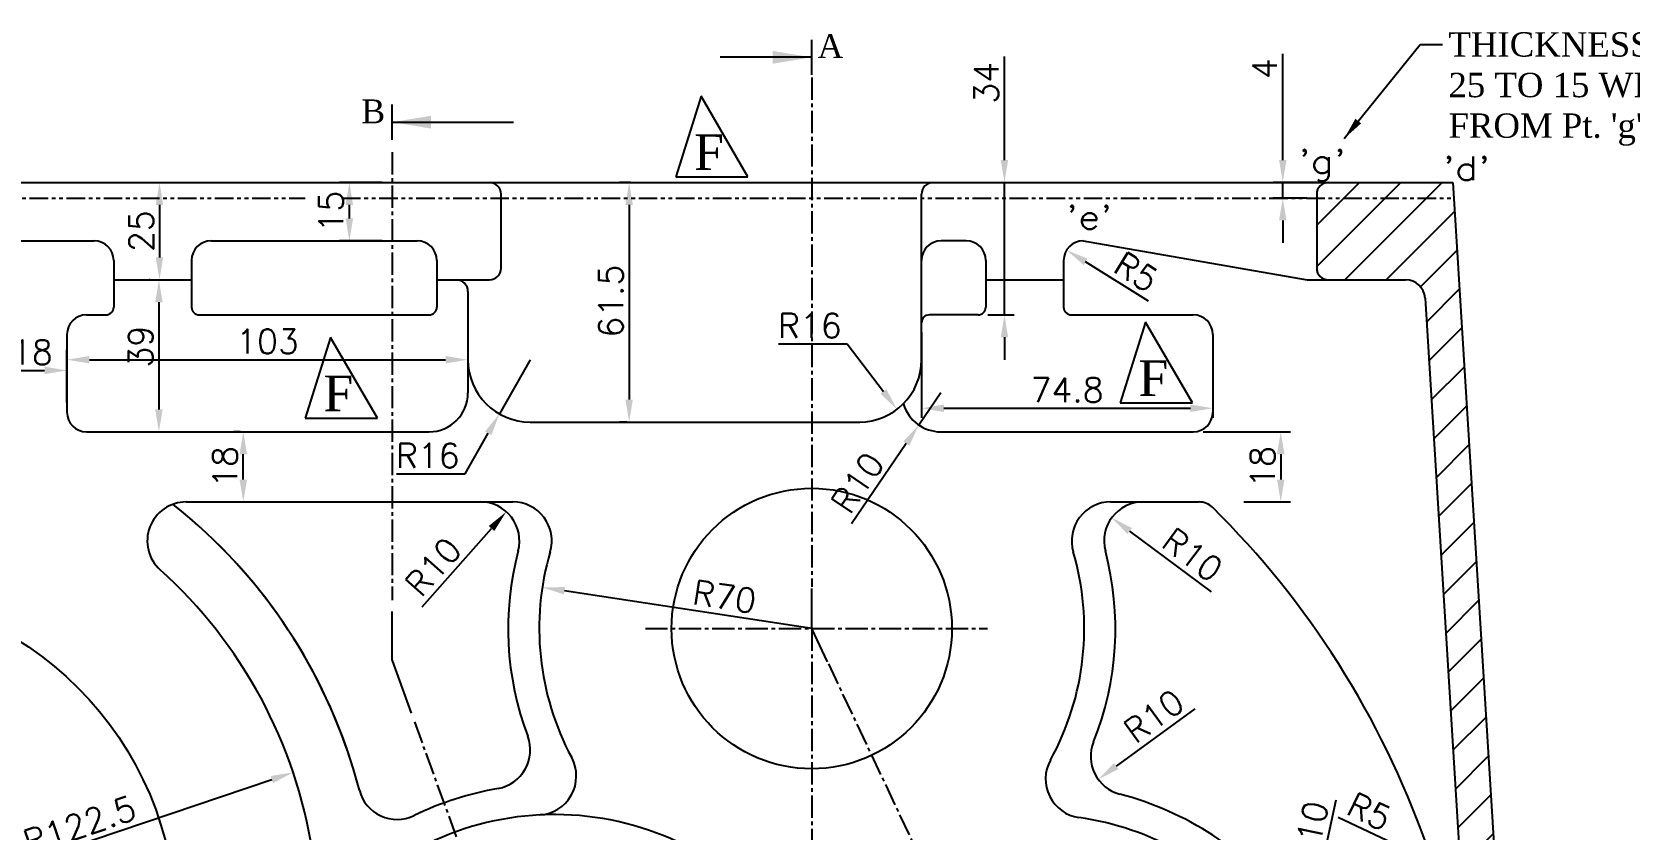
# Model space of a CAD drawing. Header units: millimetres. Extents: x -3508 to 12243, y -3609 to 4092.
# Drawn here: x 7357.6 to 7767.8, y -72.3 to 132.3 of the extents above; entities that cross this region are included whole.
import ezdxf

# ---------------------------------------------------------------- set-up
doc = ezdxf.new("R2010")
doc.units = ezdxf.units.MM
doc.header["$LTSCALE"] = 0.3
doc.header["$PDSIZE"] = -50
doc.linetypes.add('CENTER2', pattern=[28.575, 19.05, -3.175, 3.175, -3.175])
doc.linetypes.add('PHANTOM2', pattern=[31.75, 15.875, -3.175, 3.175, -3.175, 3.175, -3.175])
doc.layers.add('AM_8', color=1, linetype='Continuous', lineweight=25)
doc.layers.add('center', color=1, linetype='CENTER2')
doc.layers.add('CHAIN ...', color=8, linetype='PHANTOM2')
doc.styles.add('ROMANTIC', font='romantic.ttf')
doc.styles.add('rs', font='romans.shx')
doc.styles.get("Standard").update_dxf_attribs({"font": 'romans.shx', "width": 1.2})
doc.dimstyles.new('ISO-25', dxfattribs={"dimscale": 2.5, "dimtxt": 2.5, "dimasz": 2.5, "dimexe": 0.7, "dimexo": 0.625, "dimtad": 1, "dimdec": 3, "dimlfac": -1, "dimzin": 9, "dimdsep": 46, "dimtxsty": 'Standard', "dimcen": 2.5, "dimclrd": 1, "dimclre": 1, "dimclrt": 7, "dimazin": 0, "dimtfac": 0.65, "dimtdec": 3, "dimtmove": 0, "dimatfit": 3, "dimfxl": 0, "dimtolj": 1, "dimarcsym": 0})
doc.dimstyles.new('sarab', dxfattribs={"dimscale": 3, "dimtxt": 2.5, "dimasz": 2.3, "dimexe": 1, "dimexo": 1, "dimtad": 1, "dimdec": 3, "dimdsep": 46, "dimtxsty": 'rs', "dimcen": 0, "dimclrd": 1, "dimclre": 1, "dimclrt": 7, "dimadec": 3, "dimazin": 2, "dimtfac": 1, "dimtdec": 3, "dimtmove": 0, "dimatfit": 3, "dimfxl": 0, "dimarcsym": 0})

# ---------------------------------------------------------------- blocks, each defined once
blk = doc.blocks.new('*D23')
at = {"color": 1, "lineweight": -2, "transparency": 16777216}
for p, q in [((7348.61, 38.79), (7348.61, 47.92)), ((7354.36, 45.42), (7360.86, 45.42)), ((7366.61, 37.18), (7366.61, 47.92))]:
    blk.add_line(p, q, dxfattribs=at)
at = {"color": 1, "transparency": 16777216}
for points in [[(7354.36, 46.38), (7354.36, 44.46), (7348.61, 45.42)], [(7360.86, 46.38), (7360.86, 44.46), (7366.61, 45.42)]]:
    blk.add_solid(points, dxfattribs=at)
at = {"layer": 'Defpoints', "color": 0, "transparency": 16777216}
for p in [(7366.61, 45.42), (7348.61, 36.29), (7366.61, 34.68)]:
    blk.add_point(p, dxfattribs=at)
at = {"color": 7, "transparency": 16777216, "insert": (7357.61, 50.11), "char_height": 6.25, "attachment_point": 5, "style": 'rs'}
blk.add_mtext('18', dxfattribs=at)
blk = doc.blocks.new('*D26')
at = {"color": 1, "lineweight": -2, "transparency": 16777216}
for p, q in [((7366.61, 47.92), (7366.61, 50.68)), ((7372.36, 48.18), (7463.86, 48.18))]:
    blk.add_line(p, q, dxfattribs=at)
at = {"color": 1, "transparency": 16777216}
for points in [[(7372.36, 49.13), (7372.36, 47.22), (7366.61, 48.18)], [(7463.86, 49.13), (7463.86, 47.22), (7469.61, 48.18)]]:
    blk.add_solid(points, dxfattribs=at)
at = {"layer": 'Defpoints', "color": 0, "transparency": 16777216}
for p in [(7366.61, 45.42), (7469.61, 48.18), (7469.61, 48.18)]:
    blk.add_point(p, dxfattribs=at)
at = {"color": 7, "transparency": 16777216, "insert": (7418.11, 52.86), "char_height": 6.25, "attachment_point": 5, "style": 'rs'}
blk.add_mtext('103', dxfattribs=at)
blk = doc.blocks.new('*D27')
at = {"color": 1, "lineweight": -2, "transparency": 16777216}
for p, q in [((7390.37, 87.93), (7390.37, 74.43)), ((7381.11, 68.68), (7392.87, 68.68))]:
    blk.add_line(p, q, dxfattribs=at)
at = {"color": 1, "transparency": 16777216}
for points in [[(7389.41, 87.93), (7391.33, 87.93), (7390.37, 93.68)], [(7389.41, 74.43), (7391.33, 74.43), (7390.37, 68.68)]]:
    blk.add_solid(points, dxfattribs=at)
at = {"layer": 'Defpoints', "color": 0, "transparency": 16777216}
for p in [(7390.37, 93.68), (7378.61, 68.68), (7390.37, 68.68)]:
    blk.add_point(p, dxfattribs=at)
at = {"color": 7, "transparency": 16777216, "insert": (7385.69, 81.18), "char_height": 6.25, "attachment_point": 5, "rotation": 90, "style": 'rs'}
blk.add_mtext('25', dxfattribs=at)
blk = doc.blocks.new('*D28')
at = {"color": 1, "lineweight": -2, "transparency": 16777216}
for p, q in [((7411.15, 29.68), (7409.4, 29.68)), ((7411.9, 17.43), (7411.9, 23.93)), ((7399.74, 11.68), (7414.4, 11.68))]:
    blk.add_line(p, q, dxfattribs=at)
at = {"color": 1, "transparency": 16777216}
for points in [[(7410.94, 23.93), (7412.86, 23.93), (7411.9, 29.68)], [(7410.94, 17.43), (7412.86, 17.43), (7411.9, 11.68)]]:
    blk.add_solid(points, dxfattribs=at)
at = {"layer": 'Defpoints', "color": 0, "transparency": 16777216}
for p in [(7411.9, 29.68), (7413.65, 29.68), (7397.24, 11.68)]:
    blk.add_point(p, dxfattribs=at)
at = {"color": 7, "transparency": 16777216, "insert": (7407.21, 20.68), "char_height": 6.25, "attachment_point": 5, "rotation": 90, "style": 'rs'}
blk.add_mtext('18', dxfattribs=at)
blk = doc.blocks.new('*D29')
at = {"color": 1, "lineweight": -2, "transparency": 16777216}
for p, q in [((7607.41, 99.43), (7607.41, 126.01)), ((7607.41, 59.68), (7607.41, 93.68)), ((7603.11, 59.68), (7609.91, 59.68)), ((7607.41, 53.93), (7607.41, 48.18))]:
    blk.add_line(p, q, dxfattribs=at)
at = {"color": 1, "transparency": 16777216}
for points in [[(7606.45, 99.43), (7608.36, 99.43), (7607.41, 93.68)], [(7606.45, 53.93), (7608.36, 53.93), (7607.41, 59.68)]]:
    blk.add_solid(points, dxfattribs=at)
at = {"layer": 'Defpoints', "color": 0, "transparency": 16777216}
for p in [(7607.41, 93.68), (7607.41, 93.68), (7600.61, 59.68)]:
    blk.add_point(p, dxfattribs=at)
at = {"color": 7, "transparency": 16777216, "insert": (7602.72, 119.24), "char_height": 6.25, "attachment_point": 5, "rotation": 90, "style": 'rs'}
blk.add_mtext('34', dxfattribs=at)
blk = doc.blocks.new('*D30')
at = {"color": 1, "lineweight": -2, "transparency": 16777216}
for p, q in [((7511.41, 93.68), (7508.51, 93.68)), ((7511.01, 87.93), (7511.01, 37.93)), ((7510.45, 32.18), (7508.51, 32.18))]:
    blk.add_line(p, q, dxfattribs=at)
at = {"color": 1, "transparency": 16777216}
for points in [[(7510.05, 87.93), (7511.96, 87.93), (7511.01, 93.68)], [(7510.05, 37.93), (7511.96, 37.93), (7511.01, 32.18)]]:
    blk.add_solid(points, dxfattribs=at)
at = {"layer": 'Defpoints', "color": 0, "transparency": 16777216}
for p in [(7513.91, 93.68), (7511.01, 32.18), (7512.95, 32.18)]:
    blk.add_point(p, dxfattribs=at)
at = {"color": 7, "transparency": 16777216, "insert": (7506.32, 63.21), "char_height": 6.25, "attachment_point": 5, "rotation": 90, "style": 'rs'}
blk.add_mtext('61.5', dxfattribs=at)
blk = doc.blocks.new('*D31')
at = {"color": 1, "lineweight": -2, "transparency": 16777216}
for p, q in [((7678.9, 99.43), (7678.9, 126.67)), ((7688.11, 93.68), (7676.4, 93.68)), ((7678.9, 89.68), (7678.9, 93.68)), ((7685.11, 89.68), (7676.4, 89.68)), ((7678.9, 83.93), (7678.9, 78.18))]:
    blk.add_line(p, q, dxfattribs=at)
at = {"color": 1, "transparency": 16777216}
for points in [[(7677.94, 99.43), (7679.85, 99.43), (7678.9, 93.68)], [(7677.94, 83.93), (7679.85, 83.93), (7678.9, 89.68)]]:
    blk.add_solid(points, dxfattribs=at)
at = {"layer": 'Defpoints', "color": 0, "transparency": 16777216}
for p in [(7678.9, 93.68), (7690.61, 93.68), (7687.61, 89.68)]:
    blk.add_point(p, dxfattribs=at)
at = {"color": 7, "transparency": 16777216, "insert": (7674.21, 122.87), "char_height": 6.25, "attachment_point": 5, "rotation": 90, "style": 'rs'}
blk.add_mtext('4', dxfattribs=at)
blk = doc.blocks.new('*D34')
at = {"color": 1, "lineweight": -2, "transparency": 16777216}
for p, q in [((7586.11, 55.18), (7586.11, 33.22)), ((7660.91, 52.18), (7660.91, 33.22)), ((7591.86, 35.72), (7655.16, 35.72))]:
    blk.add_line(p, q, dxfattribs=at)
at = {"color": 1, "transparency": 16777216}
for points in [[(7591.86, 36.68), (7591.86, 34.76), (7586.11, 35.72)], [(7655.16, 36.68), (7655.16, 34.76), (7660.91, 35.72)]]:
    blk.add_solid(points, dxfattribs=at)
at = {"layer": 'Defpoints', "color": 0, "transparency": 16777216}
for p in [(7586.11, 57.68), (7660.91, 54.68), (7660.91, 35.72)]:
    blk.add_point(p, dxfattribs=at)
at = {"color": 7, "transparency": 16777216, "insert": (7623.51, 40.41), "char_height": 6.25, "attachment_point": 5, "style": 'rs'}
blk.add_mtext('74.8', dxfattribs=at)
blk = doc.blocks.new('*D35')
at = {"color": 1, "lineweight": -2, "transparency": 16777216}
blk.add_line((7557.91, -20.82), (7494.4, -11.12), dxfattribs=at)
at = {"color": 1, "transparency": 16777216}
blk.add_solid([(7494.54, -10.18), (7494.26, -12.07), (7488.72, -10.26)], dxfattribs=at)
at = {"layer": 'Defpoints', "color": 0, "transparency": 16777216}
for p in [(7488.72, -10.26), (7557.91, -20.82)]:
    blk.add_point(p, dxfattribs=at)
at = {"color": 7, "transparency": 16777216, "insert": (7535.5, -12.66), "char_height": 6.25, "attachment_point": 5, "rotation": 351.3175, "style": 'rs'}
blk.add_mtext('R70', dxfattribs=at)
blk = doc.blocks.new('*D39')
at = {"color": 1, "lineweight": -2, "transparency": 16777216}
blk.add_line((7308.61, -96.82), (7419.26, -59.57), dxfattribs=at)
at = {"color": 1, "transparency": 16777216}
blk.add_solid([(7418.95, -58.66), (7419.57, -60.48), (7424.71, -57.73)], dxfattribs=at)
at = {"layer": 'Defpoints', "color": 0, "transparency": 16777216}
for p in [(7424.71, -57.73), (7308.61, -96.82)]:
    blk.add_point(p, dxfattribs=at)
at = {"color": 7, "transparency": 16777216, "insert": (7369.88, -71.25), "char_height": 6.25, "attachment_point": 5, "rotation": 18.6092, "style": 'rs'}
blk.add_mtext('R122.5', dxfattribs=at)
blk = doc.blocks.new('*D42')
at = {"color": 1, "lineweight": -2, "transparency": 16777216}
for p, q in [((7658.41, 29.68), (7680.88, 29.68)), ((7678.38, 23.93), (7678.38, 17.43)), ((7668.92, 11.68), (7680.88, 11.68))]:
    blk.add_line(p, q, dxfattribs=at)
at = {"color": 1, "transparency": 16777216}
for points in [[(7677.42, 23.93), (7679.33, 23.93), (7678.38, 29.68)], [(7677.42, 17.43), (7679.33, 17.43), (7678.38, 11.68)]]:
    blk.add_solid(points, dxfattribs=at)
at = {"layer": 'Defpoints', "color": 0, "transparency": 16777216}
for p in [(7655.91, 29.68), (7666.42, 11.68), (7678.38, 11.68)]:
    blk.add_point(p, dxfattribs=at)
at = {"color": 7, "transparency": 16777216, "insert": (7673.69, 20.68), "char_height": 6.25, "attachment_point": 5, "rotation": 90, "style": 'rs'}
blk.add_mtext('18', dxfattribs=at)
blk = doc.blocks.new('*D219')
at = {"color": 1, "lineweight": -2, "transparency": 16777216}
for p, q in [((7387.87, 68.68), (7387.73, 68.68)), ((7390.23, 62.93), (7390.23, 35.43)), ((7374.11, 29.68), (7392.73, 29.68))]:
    blk.add_line(p, q, dxfattribs=at)
at = {"color": 1, "transparency": 16777216}
for points in [[(7389.27, 62.93), (7391.19, 62.93), (7390.23, 68.68)], [(7389.27, 35.43), (7391.19, 35.43), (7390.23, 29.68)]]:
    blk.add_solid(points, dxfattribs=at)
at = {"layer": 'Defpoints', "color": 0, "transparency": 16777216}
for p in [(7390.37, 68.68), (7371.61, 29.68), (7390.23, 29.68)]:
    blk.add_point(p, dxfattribs=at)
at = {"color": 7, "transparency": 16777216, "insert": (7385.54, 51.54), "char_height": 6.25, "attachment_point": 5, "rotation": 90, "style": 'rs'}
blk.add_mtext('39', dxfattribs=at)
blk = doc.blocks.new('*D220')
at = {"color": 1, "lineweight": -2, "transparency": 16777216}
for p, q in [((7447.6, 93.68), (7436.65, 93.68)), ((7439.15, 84.43), (7439.15, 87.93)), ((7447.6, 78.68), (7436.65, 78.68))]:
    blk.add_line(p, q, dxfattribs=at)
at = {"color": 1, "transparency": 16777216}
for points in [[(7438.19, 87.93), (7440.1, 87.93), (7439.15, 93.68)], [(7438.19, 84.43), (7440.1, 84.43), (7439.15, 78.68)]]:
    blk.add_solid(points, dxfattribs=at)
at = {"layer": 'Defpoints', "color": 0, "transparency": 16777216}
for p in [(7439.15, 93.68), (7450.1, 93.68), (7450.1, 78.68)]:
    blk.add_point(p, dxfattribs=at)
at = {"color": 7, "transparency": 16777216, "insert": (7434.46, 86.18), "char_height": 6.25, "attachment_point": 5, "rotation": 90, "style": 'rs'}
blk.add_mtext('15', dxfattribs=at)
blk = doc.blocks.new('*D222')
at = {"color": 1, "lineweight": -2, "transparency": 16777216}
blk.add_line((7644.37, 63.23), (7628.25, 73.28), dxfattribs=at)
at = {"color": 1, "transparency": 16777216}
blk.add_solid([(7628.76, 74.09), (7627.74, 72.47), (7623.37, 76.32)], dxfattribs=at)
at = {"layer": 'Defpoints', "color": 0, "transparency": 16777216}
for p in [(7623.37, 76.32), (7627.61, 73.68)]:
    blk.add_point(p, dxfattribs=at)
at = {"color": 7, "transparency": 16777216, "insert": (7641.23, 70.71), "char_height": 6.25, "attachment_point": 5, "rotation": 328.0472, "style": 'rs'}
blk.add_mtext('R5', dxfattribs=at)
blk = doc.blocks.new('*D223')
at = {"color": 1, "lineweight": -2, "transparency": 16777216}
blk.add_line((7660.62, -11.41), (7639.58, 4.21), dxfattribs=at)
at = {"color": 1, "transparency": 16777216}
blk.add_solid([(7640.15, 4.98), (7639, 3.44), (7634.96, 7.63)], dxfattribs=at)
at = {"layer": 'Defpoints', "color": 0, "transparency": 16777216}
for p in [(7634.96, 7.63), (7642.99, 1.68)]:
    blk.add_point(p, dxfattribs=at)
at = {"color": 7, "transparency": 16777216, "insert": (7655.71, -1.92), "char_height": 6.25, "attachment_point": 5, "rotation": 323.428, "style": 'rs'}
blk.add_mtext('R10', dxfattribs=at)
blk = doc.blocks.new('*D224')
at = {"color": 1, "lineweight": -2, "transparency": 16777216}
blk.add_line((7656.29, -41.46), (7636.13, -56.15), dxfattribs=at)
at = {"color": 1, "transparency": 16777216}
blk.add_solid([(7635.56, -55.37), (7636.69, -56.92), (7631.48, -59.53)], dxfattribs=at)
at = {"layer": 'Defpoints', "color": 0, "transparency": 16777216}
for p in [(7639.56, -53.64), (7631.48, -59.53)]:
    blk.add_point(p, dxfattribs=at)
at = {"color": 7, "transparency": 16777216, "insert": (7645.78, -43.32), "char_height": 6.25, "attachment_point": 5, "rotation": 36.0624, "style": 'rs'}
blk.add_mtext('R10', dxfattribs=at)
blk = doc.blocks.new('*D225')
at = {"color": 1, "lineweight": -2, "transparency": 16777216}
blk.add_line((7692.54, -64.85), (7687.27, -89.24), dxfattribs=at)
at = {"color": 1, "transparency": 16777216}
blk.add_solid([(7686.33, -89.04), (7688.21, -89.44), (7686.06, -94.86)], dxfattribs=at)
at = {"layer": 'Defpoints', "color": 0, "transparency": 16777216}
for p in [(7688.17, -85.08), (7686.06, -94.86)]:
    blk.add_point(p, dxfattribs=at)
at = {"color": 7, "transparency": 16777216, "insert": (7685.93, -73.25), "char_height": 6.25, "attachment_point": 5, "rotation": 77.8115, "style": 'rs'}
blk.add_mtext('R10', dxfattribs=at)
blk = doc.blocks.new('*D226')
at = {"color": 1, "lineweight": -2, "transparency": 16777216}
blk.add_line((7693.14, -69.21), (7710.3, -77.37), dxfattribs=at)
at = {"color": 1, "transparency": 16777216}
blk.add_solid([(7710.71, -76.5), (7709.89, -78.23), (7715.49, -79.84)], dxfattribs=at)
at = {"layer": 'Defpoints', "color": 0, "transparency": 16777216}
for p in [(7710.98, -77.69), (7715.49, -79.84)]:
    blk.add_point(p, dxfattribs=at)
at = {"color": 7, "transparency": 16777216, "insert": (7701.14, -67.82), "char_height": 6.25, "attachment_point": 5, "rotation": 334.5711, "style": 'rs'}
blk.add_mtext('R5', dxfattribs=at)
blk = doc.blocks.new('*D227')
at = {"color": 1, "lineweight": -2, "transparency": 16777216}
for p, q in [((7591.05, 39.68), (7585.42, 31.41)), ((7582.19, 26.65), (7568.16, 6.02))]:
    blk.add_line(p, q, dxfattribs=at)
at = {"color": 1, "transparency": 16777216}
blk.add_solid([(7581.4, 27.19), (7582.98, 26.11), (7585.42, 31.41)], dxfattribs=at)
at = {"layer": 'Defpoints', "color": 0, "transparency": 16777216}
for p in [(7591.05, 39.68), (7585.42, 31.41)]:
    blk.add_point(p, dxfattribs=at)
at = {"color": 7, "transparency": 16777216, "insert": (7569.68, 16.6), "char_height": 6.25, "attachment_point": 5, "rotation": 55.7832, "style": 'rs'}
blk.add_mtext('R10', dxfattribs=at)
blk = doc.blocks.new('*D228')
at = {"color": 1, "lineweight": -2, "transparency": 16777216}
blk.add_line((7457.83, -15.27), (7475.66, 4.86), dxfattribs=at)
at = {"color": 1, "transparency": 16777216}
blk.add_solid([(7474.94, 5.49), (7476.37, 4.22), (7479.47, 9.16)], dxfattribs=at)
at = {"layer": 'Defpoints', "color": 0, "transparency": 16777216}
for p in [(7479.47, 9.16), (7472.84, 1.68)]:
    blk.add_point(p, dxfattribs=at)
at = {"color": 7, "transparency": 16777216, "insert": (7460.68, -4.98), "char_height": 6.25, "attachment_point": 5, "rotation": 48.4774, "style": 'rs'}
blk.add_mtext('R10', dxfattribs=at)
blk = doc.blocks.new('*D369')
at = {"color": 1, "lineweight": -2, "transparency": 16777216}
for p, q in [((7485.61, 48.18), (7477.68, 34.28)), ((7468.88, 18.87), (7474.83, 29.29)), ((7451.25, 18.87), (7468.88, 18.87))]:
    blk.add_line(p, q, dxfattribs=at)
at = {"color": 1, "transparency": 16777216}
blk.add_solid([(7474, 29.76), (7475.66, 28.81), (7477.68, 34.28)], dxfattribs=at)
at = {"layer": 'Defpoints', "color": 0, "transparency": 16777216}
for p in [(7485.61, 48.18), (7477.68, 34.28)]:
    blk.add_point(p, dxfattribs=at)
at = {"color": 7, "transparency": 16777216, "insert": (7459.28, 23.55), "char_height": 6.25, "attachment_point": 5, "style": 'rs'}
blk.add_mtext('R16', dxfattribs=at)
blk = doc.blocks.new('_DatumFilled')
at = {"color": 0, "linetype": 'ByBlock'}
blk.add_solid([(0, 0.577), (-1, 0), (0, -0.577)], dxfattribs=at)
blk = doc.blocks.new('*D370')
at = {"color": 1, "lineweight": -2, "transparency": 16777216}
for p, q in [((7549.39, 52.23), (7567.03, 52.23)), ((7567.03, 52.23), (7576.32, 40.02))]:
    blk.add_line(p, q, dxfattribs=at)
at = {"color": 1, "transparency": 16777216}
blk.add_solid([(7577.08, 40.6), (7575.56, 39.44), (7579.8, 35.44)], dxfattribs=at)
at = {"layer": 'Defpoints', "color": 0, "transparency": 16777216}
for p in [(7570.11, 48.18), (7579.8, 35.44)]:
    blk.add_point(p, dxfattribs=at)
at = {"color": 7, "transparency": 16777216, "insert": (7557.43, 56.92), "char_height": 6.25, "attachment_point": 5, "style": 'rs'}
blk.add_mtext('R16', dxfattribs=at)
blk = doc.blocks.new('A$C26290153')
for p, q in [((0, 0), (-6.5, -20.69)), ((12.04, -20.69), (0, 0)), ((-6.5, -20.69), (12.04, -20.69))]:
    blk.add_line(p, q)
at = {"style": 'ROMANTIC'}
blk.add_text('F', height=9.15, dxfattribs=at).set_placement((-1.84, -18.94))

msp = doc.modelspace()

# ---------------------------------------------------------------- hatches: boundary and pattern name
at = {"layer": 'AM_8'}
h = msp.add_hatch(dxfattribs=at)
h.set_pattern_fill('_U', color=256, scale=7.5, angle=45, style=0, pattern_type=0)
h.set_pattern_definition([(45, (0, 0), (-5.303301, 5.303301), [])])
h.paths.add_polyline_path([(7186.2827, -248.6793, -0.22474598), (7188.1135, -252.5466), (7188.1135, -272.3235, 0.41421356), (7193.1135, -277.3235), (7218.6135, -277.3235), (7218.6135, -269.812, -0.04964092)], flags=17)
h.paths.add_polyline_path([(7218.6135, -269.812), (7218.6135, -277.3235), (7234.8249, -277.3235, -0.02291862)], flags=17)
h.paths.add_polyline_path([(7308.6135, -291.8235, -0.02572973), (7288.5841, -290.7922, -0.36879275), (7291.1135, -293.755), (7291.1135, -296.8235, 0.41421356), (7294.1135, -299.8235), (7308.6135, -299.8235)])
h.paths.add_polyline_path([(7326.1135, -293.7485, -0.27450317), (7327.6774, -291.1146), (7318.3377, -291.5809, -0.01247274), (7308.6135, -291.8235), (7308.6135, -299.8235), (7323.1135, -299.8235, 0.41421356), (7326.1135, -296.8235)])
h.paths.add_polyline_path([(7192.1135, 93.6765), (7157.6135, 93.6765), (7156.9785, 89.6765), (7195.1135, 89.6765), (7195.1135, 90.6765, 0.41421356)])
h.paths.add_polyline_path([(7140.5412, -176.496, -0.11111958), (7138.6135, -167.9291), (7138.6135, -96.8235), (7129.6135, -96.8235), (7129.6135, -167.9291, 0.11111959), (7132.4087, -180.3512, 0.28975725), (7308.6135, -291.8235), (7308.6135, -282.8235, -0.28975726)])
h.paths.add_polyline_path([(7140.7159, -70.1702), (7161.4189, 60.2443, -0.36881883), (7171.2952, 68.6765), (7192.1135, 68.6765), (7193.3468, 68.9417, 0.29491517), (7195.1135, 71.6765), (7195.1135, 89.6765), (7156.9785, 89.6765), (7131.8272, -68.7591, 0.03937884), (7129.6135, -96.8235), (7138.6135, -96.8235, -0.03937884)])
h.paths.add_polyline_path([(7722.6135, 93.6765), (7690.6135, 93.6765, 0.41421356), (7687.6135, 90.6765), (7687.6135, 89.6765), (7722.8609, 89.6765)])
h.paths.add_polyline_path([(7737.6135, -162.3798), (7737.6135, -152.5735, 0.01544673), (7737.3807, -145.0409), (7737.29, -143.5735), (7728.6135, -143.5735), (7728.6135, -201.1722, 0.08215488)])
h.paths.add_polyline_path([(7734.398, -96.8235), (7725.3808, -96.8235), (7727.0504, -123.8143, -0.01979954), (7728.6135, -141.876), (7728.6135, -143.5735), (7737.29, -143.5735)])
h.paths.add_polyline_path([(7722.8609, 89.6765), (7687.6135, 89.6765), (7687.6135, 71.6765, 0.41421356), (7690.6135, 68.6765), (7710.4426, 68.6765, -0.39623164), (7715.433, 63.9852), (7725.3808, -96.8235), (7734.398, -96.8235)])
h.paths.add_polyline_path([(7615.8635, -267.7143), (7491.8635, -273.9056), (7491.8635, -282.9168), (7615.8635, -276.7255)])
h.paths.add_polyline_path([(7667.4305, -265.1396), (7615.8635, -267.7143), (7615.8635, -276.7255), (7621.9474, -276.4218, 0.09692988)])
h.paths.add_polyline_path([(7713.8602, -271.8326, 0.39967594), (7737.6135, -246.8637), (7737.6135, -162.3798, -0.08215488), (7728.6135, -201.1722), (7728.6135, -246.8637, -0.39967594), (7713.4114, -262.8438), (7667.4305, -265.1396, -0.09692988), (7621.9474, -276.4218)])
edge = h.paths.add_edge_path()
edge.add_line((7491.8635, -282.9168), (7318.3377, -291.5809))
edge.add_arc((7308.6135, -96.8235), 195, 270.000001, 272.858395, ccw=False)
edge.add_line((7308.6135, -291.8235), (7308.6135, -282.8235))
edge.add_arc((7308.6135, -96.8235), 186, 270.000001, 272.858395)
edge.add_line((7317.8889, -282.5921), (7491.8635, -273.9056))
edge.add_line((7491.8635, -273.9056), (7491.8635, -282.9168))
h.paths.add_polyline_path([(7185.238, 74.5544), (7185.238, 87.7985), (7175.863, 87.7985), (7175.863, 74.5544)], flags=24)

# ---------------------------------------------------------------- linework, layer by layer
at = {"color": 60}
for p, q in [((7557.9135, 121.2838), (7557.9135, 130.3007)), ((7450.0973, 104.6493), (7450.0973, 113.6662)), ((7557.9135, -20.8235), (7557.9135, -10.5232)), ((7450.0973, -29.0264), (7450.0973, -16.4411)), ((7561.9468, -29.3669), (7557.9135, -20.8235)), ((7450.0973, -29.0264), (7455.0409, -42.5846))]:
    msp.add_line(p, q, dxfattribs=at)
for p, q in [((7529.4924, 115.8174), (7522.996, 95.1235)), ((7541.5278, 95.1235), (7529.4924, 115.8174)), ((7522.996, 95.1235), (7541.5278, 95.1235)), ((7157.6135, 93.6765), (7722.6135, 93.6765)), ((7478.1135, 71.6765), (7478.1135, 90.6765)), ((7586.1135, 48.1765), (7586.1135, 90.6765)), ((7687.6135, 90.6765), (7687.6135, 71.6765)), ((7722.6135, 93.6765), (7737.6135, -148.8036)), ((7303.6135, 78.6765), (7373.6135, 78.6765)), ((7403.6135, 78.6765), (7456.6135, 78.6765)), ((7597.6135, 78.6765), (7591.1135, 78.6765)), ((7627.6135, 78.6765), (7685.1929, 68.6765)), ((7378.6135, 73.6765), (7378.6135, 61.6765)), ((7398.6135, 73.6765), (7398.6135, 61.6765)), ((7461.6135, 73.6765), (7461.6135, 61.6765)), ((7602.6135, 73.6765), (7602.6135, 61.6765)), ((7622.6135, 73.6765), (7622.6135, 61.6765)), ((7378.6135, 68.6765), (7398.6135, 68.6765)), ((7461.6135, 68.6765), (7475.1135, 68.6765)), ((7469.6135, 65.6765), (7469.6135, 39.6765)), ((7602.6135, 68.6765), (7622.6135, 68.6765)), ((7685.1929, 68.6765), (7710.4426, 68.6765)), ((7715.433, 63.9852), (7727.0504, -123.8143)), ((7371.6135, 59.6765), (7376.6135, 59.6765)), ((7400.6135, 59.6765), (7459.6135, 59.6765)), ((7600.6135, 59.6765), (7588.1135, 59.6765)), ((7624.6135, 59.6765), (7655.9135, 59.6765)), ((7366.6135, 54.6765), (7366.6135, 34.6765)), ((7660.9135, 54.6765), (7660.9135, 34.6765)), ((7371.6135, 29.6765), (7459.6135, 29.6765)), ((7485.6135, 32.1765), (7570.2854, 32.1765)), ((7591.0478, 29.6765), (7655.9135, 29.6765)), ((7397.2363, 11.6765), (7481.1427, 11.6765)), ((7634.6843, 11.6765), (7657.3927, 11.6765))]:
    msp.add_line(p, q)
for centre, radius in [((7557.9135, -20.8235), 36), ((7308.6135, -96.8235), 86)]:
    msp.add_circle(centre, radius)
for centre, radius, start, end in [((7475.1135, 90.6765), 3, 0, 90), ((7589.1135, 90.6765), 3, 90, 180), ((7690.6135, 90.6765), 3, 90, 180), ((7373.6135, 73.6765), 5, 0, 90), ((7403.6135, 73.6765), 5, 90, 180), ((7456.6135, 73.6765), 5, 0, 90), ((7591.1135, 73.6765), 5, 90, 180), ((7597.6135, 73.6765), 5, 0, 90), ((7627.6135, 73.6765), 5, 90, 180), ((7475.1135, 71.6765), 3, 270, 0), ((7690.6135, 71.6765), 3, 180, 270), ((7466.6135, 65.6765), 3, 0, 90), ((7710.4426, 63.6765), 5, 3.539849, 90), ((7376.6135, 61.6765), 2, 270, 0), ((7400.6135, 61.6765), 2, 180, 270), ((7459.6135, 61.6765), 2, 270, 0), ((7600.6135, 61.6765), 2, 270, 0), ((7624.6135, 61.6765), 2, 180, 270), ((7371.6135, 54.6765), 5, 90, 180), ((7588.1135, 57.6765), 2, 90, 180), ((7655.9135, 54.6765), 5, 0, 90), ((7485.6135, 48.1765), 16, 180, 270), ((7570.1135, 48.1765), 16, 270, 0), ((7459.6135, 39.6765), 10, 270, 0), ((7371.6135, 34.6765), 5, 180, 270), ((7591.0478, 39.6765), 10, 197.014739, 270), ((7655.9135, 34.6765), 5, 270, 0), ((7397.2363, 1.6765), 10, 90, 228.021531), ((7308.6135, -96.8235), 137.5, 14.522203, 51.698318), ((7472.8385, 1.6765), 10, 345.18601, 90), ((7481.1427, 1.6765), 10, 343.665177, 90), ((7634.6843, 1.6765), 10, 90, 196.334823), ((7642.9885, 1.6765), 10, 90, 194.81399), ((7657.3927, 6.6765), 5, 45.311244, 90), ((7499.8635, -152.5735), 229, 19.529911, 45.311244), ((7308.6135, -96.8235), 137.5, 14.522203, 48.021531), ((7557.9135, -20.8235), 78, 165.18601, 200.751074), ((7557.9135, -20.8235), 70, 163.665177, 208.249597), ((7557.9135, -20.8235), 70, 331.136972, 16.334823), ((7557.9135, -20.8235), 78, 338.101586, 14.81399), ((7308.6135, -96.8235), 122.5, 8.791049, 48.021531), ((7475.6222, -52.0027), 10, 280.05758, 20.751074), ((7639.564, -53.6442), 10, 158.101586, 255.235649), ((7487.442, -58.6886), 10, 272.981755, 28.249597), ((7627.9756, -59.4409), 10, 151.136972, 261.807734), ((7451.401, -59.8372), 10, 194.522203, 295.790455), ((7491.8635, -143.5735), 83, 100.05758, 115.790455), ((7615.8635, -143.5735), 83, 38.969808, 75.235649), ((7491.8635, -143.5735), 75, 29.926435, 127.978915), ((7615.8635, -143.5735), 75, 39.822022, 81.807734)]:
    msp.add_arc(centre, radius, start, end)
at = {"layer": 'center'}
for p, q in [((7557.9135, 120.5926), (7557.9135, -10.1566)), ((7450.0973, 101.4314), (7450.0973, -13.5203)), ((7515.1871, -20.8235), (7603.0287, -20.8235)), ((7557.9135, -20.8235), (7557.9135, -80.4322)), ((7562.192, -29.8862), (7611.7992, -134.9645)), ((7455.8462, -44.7932), (7487.608, -131.9026))]:
    msp.add_line(p, q, dxfattribs=at)
at = {"layer": 'CHAIN ...'}
for p, q in [((7156.9785, 89.6765), (7427.7679, 89.6765)), ((7437.2708, 89.6765), (7722.8761, 89.6765))]:
    msp.add_line(p, q, dxfattribs=at)

# ---------------------------------------------------------------- block references
for p in [(7643.6485, 57.8028), (7434.3078, 53.9054)]:
    msp.add_blockref('A$C26290153', p)

# ---------------------------------------------------------------- texts
at = {"style": 'ROMANTIC'}
for s, height, p in [('A', 6.1, (7559.3913, 125.6371)), ('B', 6.1, (7442.1989, 108.8834)), ('F', 9.15, (7527.6564, 96.874))]:
    msp.add_text(s, height=height, dxfattribs=at).set_placement(p)
at = {"width": 1.2}
for s, p in [("'g'", (7682.8967, 96.0654)), ("'d'", (7719.9719, 94.2407)), ("'e'", (7623.1989, 81.7046))]:
    msp.add_text(s, height=6.1, dxfattribs=at).set_placement(p)
at = {"color": 7, "insert": (7721.4625, 132.2337), "char_height": 6.25, "attachment_point": 1, "style": 'ROMANTIC'}
msp.add_mtext("THICKNESS CHANGES FROM\\P25 TO 15 WITH CHAMFER\\PFROM Pt. 'g' to 'e'", dxfattribs=at)

# ---------------------------------------------------------------- dimensions: what is measured, and where the dimension line sits
for base, p1, p2, picture, middle in [((7607.4062, 93.6765), (7600.6135, 59.6765), (7607.4062, 93.6765), '*D29', (7607.4062, 119.239)), ((7678.8955, 93.6765), (7687.6135, 89.6765), (7690.6135, 93.6765), '*D31', (7678.8955, 122.8729)), ((7511.0063, 32.1765), (7513.915, 93.6765), (7512.9454, 32.1765), '*D30', (7511.0063, 63.214)), ((7390.2299, 29.6765), (7390.3732, 68.6765), (7371.6135, 29.6765), '*D219', (7390.2299, 51.5389))]:
    dim = msp.add_linear_dim(base=base, p1=p1, p2=p2, angle=90, dimstyle='sarab', override={"dimscale": 2.5, "dimdec": 2, "dimadec": 2, "dimtdec": 2, "dimatfit": 0})
    dim.commit()
    dim.dimension.update_dxf_attribs({"geometry": picture, "text_midpoint": middle, "dimtype": 160})
for base, p1, p2, picture, middle in [((7390.3732, 68.6765), (7390.3732, 93.6765), (7378.6135, 68.6765), '*D27', (7385.6857, 81.1765)), ((7439.1458, 93.6765), (7450.0973, 78.6765), (7450.0973, 93.6765), '*D220', (7434.4583, 86.1765)), ((7411.8985, 29.6765), (7397.2363, 11.6765), (7413.6485, 29.6765), '*D28', (7407.211, 20.6765)), ((7678.3757, 11.6765), (7655.9135, 29.6765), (7666.4219, 11.6765), '*D42', (7673.6882, 20.6765))]:
    dim = msp.add_linear_dim(base=base, p1=p1, p2=p2, angle=90, dimstyle='sarab', override={"dimscale": 2.5, "dimdec": 2, "dimadec": 2, "dimtdec": 2, "dimatfit": 0})
    dim.commit()
    dim.dimension.update_dxf_attribs({"geometry": picture, "text_midpoint": middle})
for center, mpoint, override, picture, middle in [((7627.6135, 73.6765), (7623.3711, 76.3226), {"dimscale": 2.5, "dimdec": 2, "dimadec": 2, "dimtdec": 2, "dimtmove": 1, "dimatfit": 0}, '*D222', (7638.7473, 66.732)), ((7570.1135, 48.1765), (7579.8008, 35.4424), {"dimscale": 2.5, "dimtoh": 1, "dimdec": 2, "dimcen": 2.5, "dimadec": 1, "dimtdec": 2, "dimldrblk": 'DatumFilled'}, '*D370', (7557.4285, 52.234)), ((7591.0478, 39.6765), (7585.4245, 31.4073), {"dimscale": 2.5, "dimdec": 2, "dimadec": 2, "dimtdec": 2, "dimatfit": 0}, '*D227', (7573.5604, 13.9608)), ((7472.8385, 1.6765), (7479.4677, 9.1634), {"dimscale": 2.5, "dimdec": 2, "dimadec": 2, "dimtdec": 2, "dimtmove": 1, "dimatfit": 0}, '*D228', (7464.194, -8.0866)), ((7642.9885, 1.6765), (7634.9574, 7.6348), {"dimscale": 2.5, "dimdec": 2, "dimadec": 2, "dimtdec": 2, "dimtmove": 1, "dimatfit": 0}, '*D223', (7652.9157, -5.6886)), ((7557.9135, -20.8235), (7488.7157, -10.2564), {"dimscale": 2.5, "dimdec": 2, "dimadec": 2, "dimtdec": 2, "dimatfit": 0}, '*D35', (7534.7932, -17.2929)), ((7639.564, -53.6442), (7631.4802, -59.5309), {"dimscale": 2.5, "dimdec": 2, "dimadec": 2, "dimtdec": 2, "dimtmove": 1, "dimatfit": 0}, '*D224', (7648.5355, -47.1111)), ((7308.6135, -96.8235), (7424.7088, -57.7323), {"dimscale": 2.5, "dimdec": 2, "dimadec": 2, "dimtdec": 2, "dimatfit": 0}, '*D39', (7371.3749, -75.6907)), ((7688.1689, -85.0848), (7686.0576, -94.8594), {"dimscale": 2.5, "dimdec": 2, "dimadec": 2, "dimtdec": 2, "dimtmove": 1, "dimatfit": 0}, '*D225', (7690.512, -74.2368)), ((7710.9761, -77.6906), (7715.4917, -79.8375), {"dimscale": 2.5, "dimdec": 2, "dimadec": 2, "dimtdec": 2, "dimtmove": 1, "dimatfit": 0}, '*D226', (7699.1254, -72.0561))]:
    dim = msp.add_radius_dim(center=center, mpoint=mpoint, dimstyle='sarab', override=override)
    dim.commit()
    dim.dimension.update_dxf_attribs({"geometry": picture, "text_midpoint": middle, "dimtype": 164})
for base, p1, p2, override, picture, middle in [((7660.9135, 35.7212), (7586.1135, 57.6765), (7660.9135, 54.6765), {"dimscale": 2.5, "dimdec": 1, "dimadec": 2, "dimtdec": 2, "dimatfit": 0}, '*D34', (7623.5135, 40.4087)), ((7366.6135, 45.4197), (7348.6135, 36.2922), (7366.6135, 34.6765), {"dimscale": 2.5, "dimdec": 2, "dimadec": 2, "dimtdec": 2, "dimatfit": 0}, '*D23', (7357.6135, 50.1072)), ((7469.6135, 48.1765), (7366.6135, 45.4197), (7469.6135, 48.1765), {"dimscale": 2.5, "dimdec": 2, "dimadec": 2, "dimtdec": 2, "dimatfit": 0}, '*D26', (7418.1135, 52.864))]:
    dim = msp.add_linear_dim(base=base, p1=p1, p2=p2, dimstyle='sarab', override=override)
    dim.commit()
    dim.dimension.update_dxf_attribs({"geometry": picture, "text_midpoint": middle})
dim = msp.add_radius_dim(center=(7485.6135, 48.1765), mpoint=(7477.6803, 34.2817), dimstyle='sarab', override={"dimscale": 2.5, "dimtoh": 1, "dimdec": 2, "dimcen": 2.5, "dimadec": 1, "dimtdec": 2, "dimldrblk": 'DatumFilled'})
dim.commit()
dim.dimension.update_dxf_attribs({"geometry": '*D369', "text_midpoint": (7459.2812, 23.5547)})

# ---------------------------------------------------------------- leaders
for points in [[(7557.9135, 125.7922), (7534.4075, 125.7922)], [(7450.0973, 109.1578), (7481.2778, 109.1578)]]:
    msp.add_leader(points, dimstyle='ISO-25', override={"dimscale": 2, "dimasz": 5})
at = {"annotation_type": 0, "has_hookline": 1, "hookline_direction": 0, "text_width": 125.0185}
msp.add_leader([(7694.6776, 104.9571), (7714.1868, 129.1087), (7719.9, 129.1087)], dimstyle='sarab', override={"dimscale": 2.5, "dimgap": 0.625, "dimtad": 0, "dimdec": 2, "dimadec": 2, "dimtdec": 2}, dxfattribs=at)

doc.saveas('drawing.dxf')
